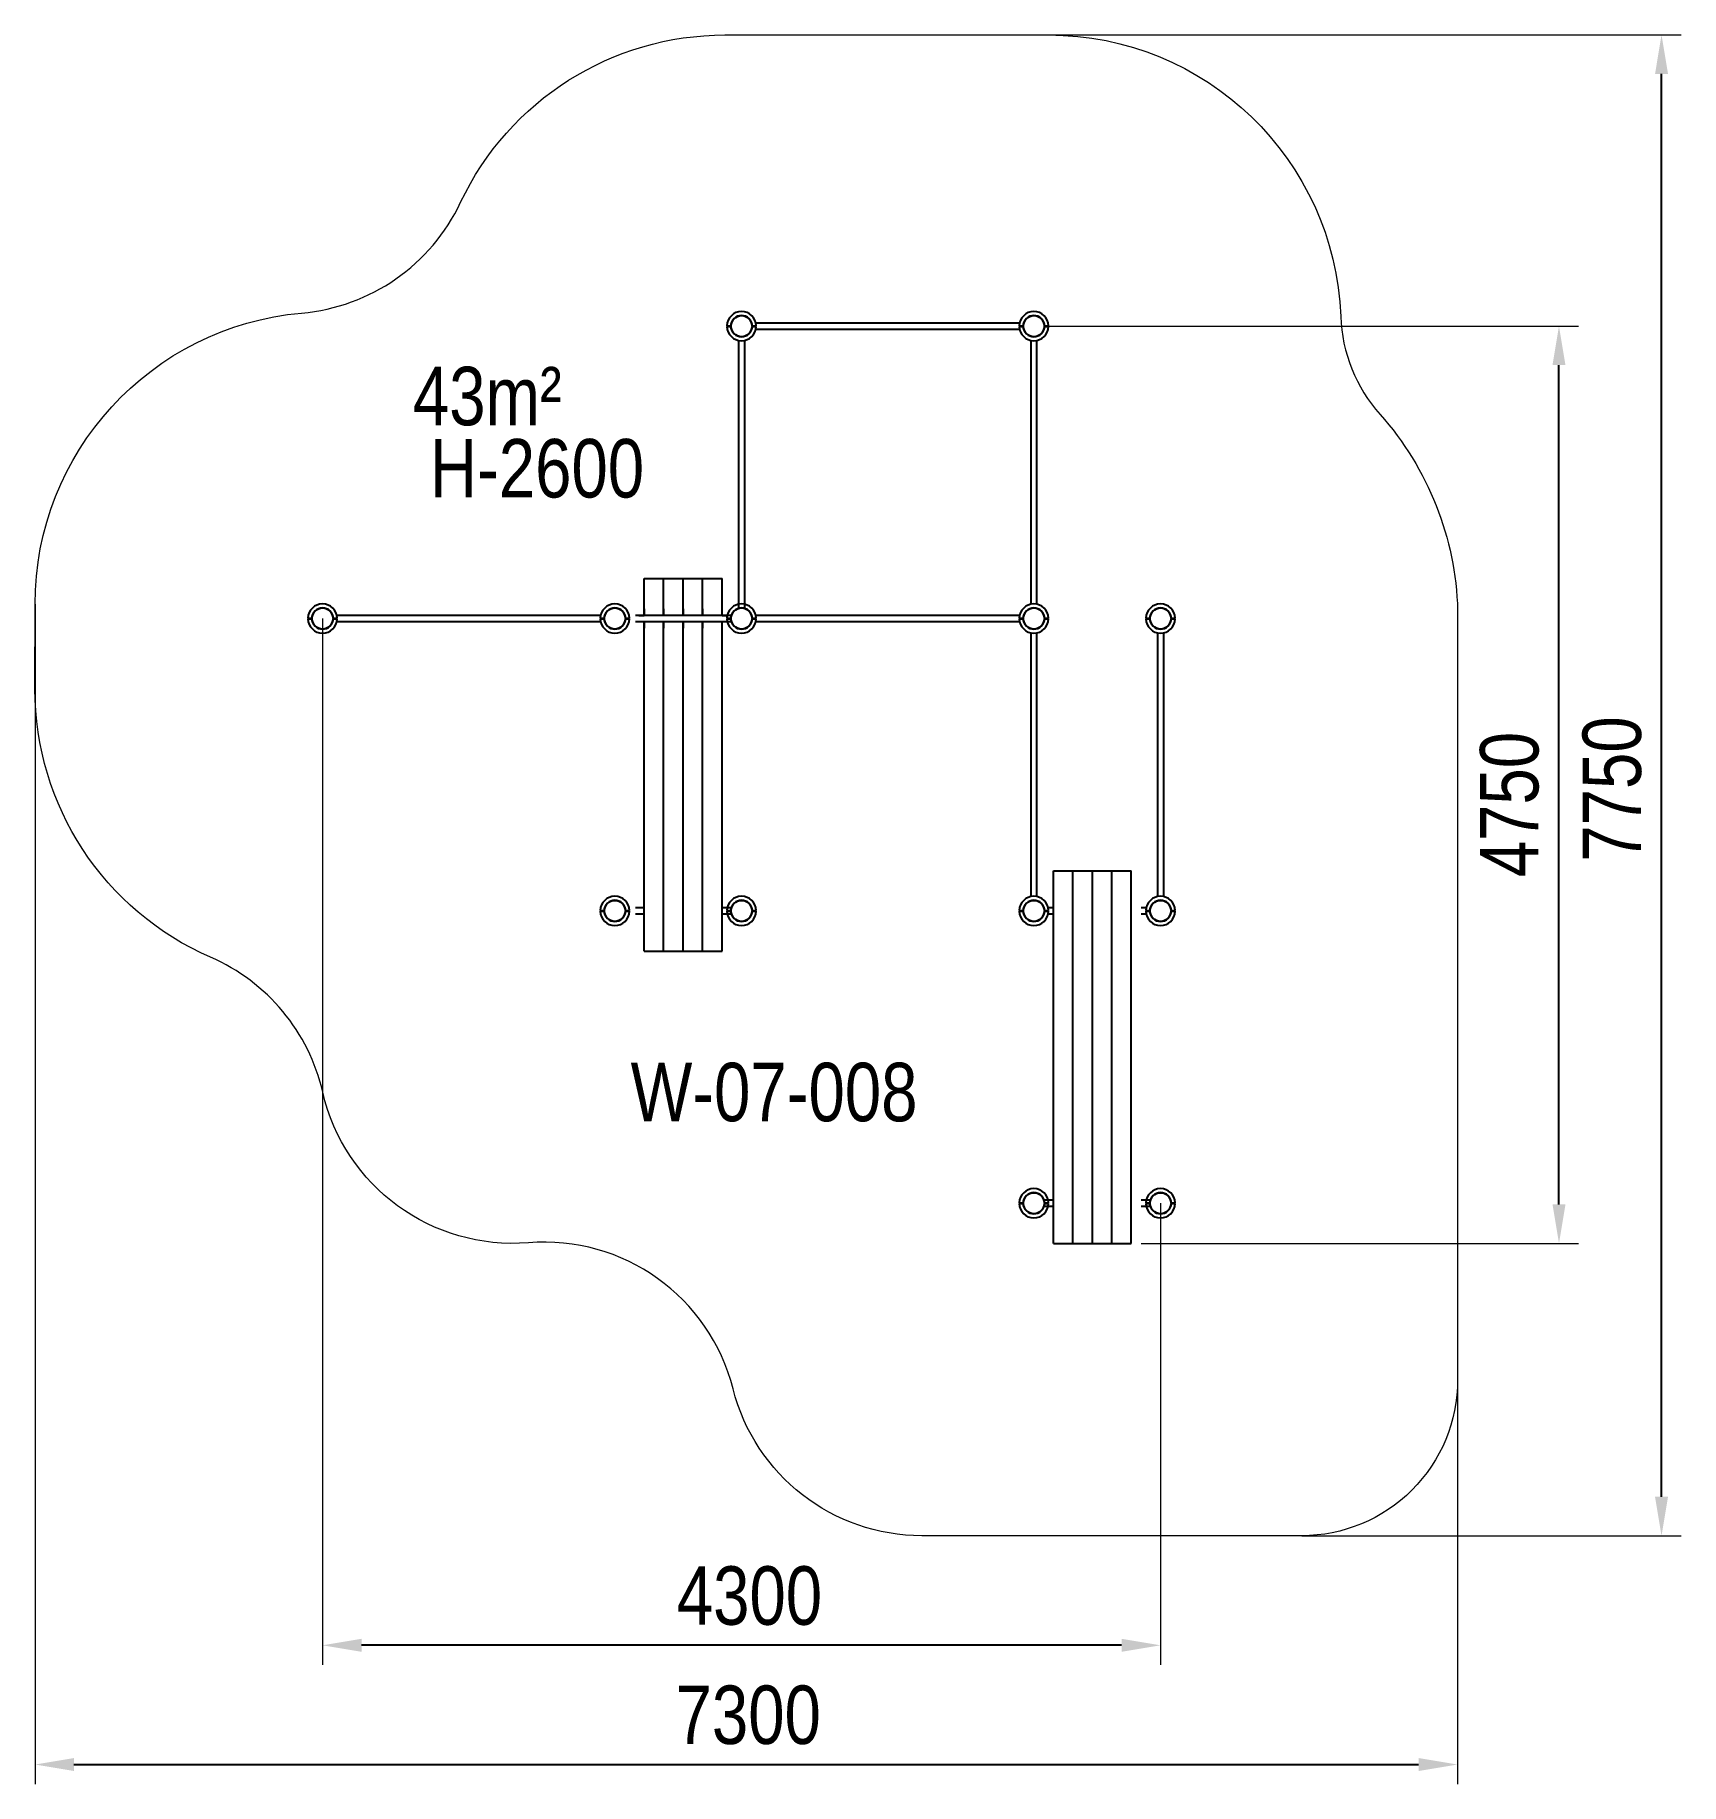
# Model space of a CAD drawing. Header units: millimetres. Extents: x -4331 to 4115, y -5148 to 3826.
import ezdxf

# ---------------------------------------------------------------- set-up
doc = ezdxf.new("R2010")
doc.units = ezdxf.units.MM
for name, color, linetype in [('DIKOM_АРТИКУЛ', 7, 'Continuous'), ('DIKOM_ЗОНА', 80, 'Continuous'), ('DIKOM_ОБЪЕКТ', 7, 'Continuous'), ('DIKOM_РАЗМЕР_ЗОНА', 7, 'Continuous'), ('DIKOM_РАЗМЕР_ОБЪЕКТА', 7, 'Continuous')]:
    doc.layers.add(name, color=color, linetype=linetype)
doc.styles.add('style1', font='arial.ttf', dxfattribs={"width": 0.8})
doc.dimstyles.new('1-50', dxfattribs={"dimtxt": 300, "dimasz": 200, "dimexe": 100, "dimexo": 0, "dimgap": 100, "dimtad": 1, "dimdec": 0, "dimtxsty": 'style1', "dimcen": 0, "dimclrd": 7, "dimclre": 7, "dimadec": 1, "dimazin": 2, "dimtfac": 1, "dimtdec": 0, "dimtmove": 0, "dimatfit": 3, "dimfxl": 0, "dimlwd": 25, "dimlwe": 18, "dimarcsym": 0})

# ---------------------------------------------------------------- blocks, each defined once
blk = doc.blocks.new('*D10')
at = {"layer": 'Defpoints', "color": 0, "transparency": 16777216}
for p in [(844.6, 2332.5), (3489, 2332.5), (1344.6, -2373.5)]:
    blk.add_point(p, dxfattribs=at)
at = {"layer": 'DIKOM_РАЗМЕР_ОБЪЕКТА', "color": 7, "lineweight": 18, "transparency": 16777216}
for p, q in [((844.6, 2332.5), (3589, 2332.5)), ((1344.6, -2373.5), (3589, -2373.5))]:
    blk.add_line(p, q, dxfattribs=at)
at = {"layer": 'DIKOM_РАЗМЕР_ОБЪЕКТА', "color": 7, "lineweight": 25, "transparency": 16777216}
blk.add_line((3489, -2173.5), (3489, 2132.5), dxfattribs=at)
at = {"layer": 'DIKOM_РАЗМЕР_ОБЪЕКТА', "color": 7, "transparency": 16777216}
for points in [[(3455.7, 2132.5), (3522.3, 2132.5), (3489, 2332.5)], [(3455.7, -2173.5), (3522.3, -2173.5), (3489, -2373.5)]]:
    blk.add_solid(points, dxfattribs=at)
at = {"layer": 'DIKOM_РАЗМЕР_ОБЪЕКТА', "color": 0, "transparency": 16777216, "insert": (3235.8, -122.1), "char_height": 300, "attachment_point": 5, "rotation": 90, "style": 'style1'}
blk.add_mtext('4750', dxfattribs=at)
blk = doc.blocks.new('*D11')
at = {"layer": 'Defpoints', "color": 0, "transparency": 16777216}
for p in [(-2855.4, 832.5), (1444.6, -2167.5), (-2855.4, -4435.8)]:
    blk.add_point(p, dxfattribs=at)
at = {"layer": 'DIKOM_РАЗМЕР_ОБЪЕКТА', "color": 7, "lineweight": 18, "transparency": 16777216}
for p, q in [((-2855.4, 832.5), (-2855.4, -4535.8)), ((1444.6, -2167.5), (1444.6, -4535.8))]:
    blk.add_line(p, q, dxfattribs=at)
at = {"layer": 'DIKOM_РАЗМЕР_ОБЪЕКТА', "color": 7, "lineweight": 25, "transparency": 16777216}
blk.add_line((1244.6, -4435.8), (-2655.4, -4435.8), dxfattribs=at)
at = {"layer": 'DIKOM_РАЗМЕР_ОБЪЕКТА', "color": 7, "transparency": 16777216}
for points in [[(-2655.4, -4402.5), (-2655.4, -4469.1), (-2855.4, -4435.8)], [(1244.6, -4402.5), (1244.6, -4469.1), (1444.6, -4435.8)]]:
    blk.add_solid(points, dxfattribs=at)
at = {"layer": 'DIKOM_РАЗМЕР_ОБЪЕКТА', "color": 0, "transparency": 16777216, "insert": (-664.8, -4182.5), "char_height": 300, "attachment_point": 5, "style": 'style1'}
blk.add_mtext('4300', dxfattribs=at)
blk = doc.blocks.new('*D12')
at = {"layer": 'Defpoints', "color": 0, "transparency": 16777216}
for p in [(-4330.8, 906.1), (2969, -3073.5), (2969, -5047.5)]:
    blk.add_point(p, dxfattribs=at)
at = {"layer": 'DIKOM_РАЗМЕР_ЗОНА', "color": 7, "lineweight": 18, "transparency": 16777216}
for p, q in [((-4330.8, 906.1), (-4330.8, -5147.5)), ((2969, -3073.5), (2969, -5147.5))]:
    blk.add_line(p, q, dxfattribs=at)
at = {"layer": 'DIKOM_РАЗМЕР_ЗОНА', "color": 7, "lineweight": 25, "transparency": 16777216}
blk.add_line((-4130.8, -5047.5), (2769, -5047.5), dxfattribs=at)
at = {"layer": 'DIKOM_РАЗМЕР_ЗОНА', "color": 7, "transparency": 16777216}
for points in [[(-4130.8, -5014.2), (-4130.8, -5080.8), (-4330.8, -5047.5)], [(2769, -5014.2), (2769, -5080.8), (2969, -5047.5)]]:
    blk.add_solid(points, dxfattribs=at)
at = {"layer": 'DIKOM_РАЗМЕР_ЗОНА', "color": 0, "transparency": 16777216, "insert": (-671.2, -4794.2), "char_height": 300, "attachment_point": 5, "style": 'style1'}
blk.add_mtext('7300', dxfattribs=at)
blk = doc.blocks.new('*D13')
at = {"layer": 'Defpoints', "color": 0, "transparency": 16777216}
for p in [(158.5, 3826.5), (4015.2, 3826.5), (2169, -3873.5)]:
    blk.add_point(p, dxfattribs=at)
at = {"layer": 'DIKOM_РАЗМЕР_ЗОНА', "color": 7, "lineweight": 18, "transparency": 16777216}
for p, q in [((158.5, 3826.5), (4115.2, 3826.5)), ((2169, -3873.5), (4115.2, -3873.5))]:
    blk.add_line(p, q, dxfattribs=at)
at = {"layer": 'DIKOM_РАЗМЕР_ЗОНА', "color": 7, "lineweight": 25, "transparency": 16777216}
blk.add_line((4015.2, -3673.5), (4015.2, 3626.5), dxfattribs=at)
at = {"layer": 'DIKOM_РАЗМЕР_ЗОНА', "color": 7, "transparency": 16777216}
for points in [[(3981.9, 3626.5), (4048.6, 3626.5), (4015.2, 3826.5)], [(3981.9, -3673.5), (4048.6, -3673.5), (4015.2, -3873.5)]]:
    blk.add_solid(points, dxfattribs=at)
at = {"layer": 'DIKOM_РАЗМЕР_ЗОНА', "color": 0, "transparency": 16777216, "insert": (3762.1, -42.2), "char_height": 300, "attachment_point": 5, "rotation": 90, "style": 'style1'}
blk.add_mtext('7750', dxfattribs=at)

msp = doc.modelspace()

# ---------------------------------------------------------------- linework, layer by layer
at = {"layer": 'DIKOM_ЗОНА', "color": 3, "lineweight": 15}
msp.add_lwpolyline([(-2854.3, -1598, 0.237793), (-3429.7, -905.6, -0.298593), (-4331, 470.4), (-4330.8, 906.1, -0.388535), (-2962.7, 2399.6, 0.266234), (-2146.7, 2968.1, -0.289945), (-790.8, 3826.5), (869.9, 3826.5, -0.403369), (2368.8, 2382.2, 0.174329), (2570.8, 1879.9, -0.177035), (2969, 874.5), (2969, -3073.5, -0.414214), (2169, -3873.5), (220.2, -3873.5, -0.342944), (-748.9, -3120.2, 0.365738), (-1798.9, -2370.2, -0.372239)], format="xyb", close=True, dxfattribs=at)
at = {"layer": 'DIKOM_ОБЪЕКТ'}
for p, q in [((-780.4, 2334.5), (-759.9, 2334.5)), ((-760.4, 2330.5), (-760.4, 2334.5)), ((-650.9, 2334.5), (-630.4, 2334.5)), ((721.3, 2348.5), (-632.1, 2348.5)), ((719.6, 2334.5), (740.1, 2334.5)), ((739.6, 2330.5), (739.6, 2334.5)), ((849.1, 2334.5), (869.6, 2334.5)), ((-780.4, 2330.5), (-759.9, 2330.5)), ((-721.4, 2259.2), (-721.4, 887.5)), ((-689.4, 887.5), (-689.4, 2259.2)), ((-650.9, 2330.5), (-630.4, 2330.5)), ((-632.1, 2316.5), (721.3, 2316.5)), ((719.6, 2330.5), (740.1, 2330.5)), ((778.6, 2259.2), (778.6, 905.8)), ((810.6, 905.8), (810.6, 2259.2)), ((849.1, 2330.5), (869.6, 2330.5)), ((-1205.4, 848.5), (-1205.4, 1038.5)), ((-1205.4, 1038.5), (-805.4, 1038.5)), ((-1105.4, 848.5), (-1105.4, 1038.5)), ((-1005.4, 848.5), (-1005.4, 1038.5)), ((-905.4, 848.5), (-905.4, 1038.5)), ((-805.4, 848.5), (-805.4, 1038.5)), ((-2930.4, 834.5), (-2909.9, 834.5)), ((-2930.4, 830.5), (-2909.9, 830.5)), ((-2910.4, 830.5), (-2910.4, 834.5)), ((-2800.9, 834.5), (-2780.4, 834.5)), ((-2800.9, 830.5), (-2780.4, 830.5)), ((-1428.7, 848.5), (-2782.1, 848.5)), ((-2782.1, 816.5), (-1428.7, 816.5)), ((-1430.4, 834.5), (-1409.9, 834.5)), ((-1430.4, 830.5), (-1409.9, 830.5)), ((-1410.4, 830.5), (-1410.4, 834.5)), ((-1300.9, 834.5), (-1280.4, 834.5)), ((-1300.9, 830.5), (-1280.4, 830.5)), ((-755.4, 848.5), (-1250.4, 848.5)), ((-1250.4, 816.5), (-755.4, 816.5)), ((-1232.1, 848.5), (-1205.4, 848.5)), ((-1232.1, 816.5), (-1205.4, 816.5)), ((-1205.4, 882.5), (-1205.4, 848.5)), ((-805.4, 848.5), (-1205.4, 848.5)), ((-1205.4, -873.5), (-1205.4, 816.5)), ((-1205.4, 816.5), (-1205.4, 782.5)), ((-1205.4, 816.5), (-805.4, 816.5)), ((-1105.4, 882.5), (-1105.4, 848.5)), ((-1105.4, 848.5), (-1105.4, 882.5)), ((-1105.4, -873.5), (-1105.4, 816.5)), ((-1105.4, 816.5), (-1105.4, 782.5)), ((-1105.4, 782.5), (-1105.4, 816.5)), ((-1005.4, 848.5), (-1005.4, 882.5)), ((-1005.4, 882.5), (-1005.4, 848.5)), ((-1005.4, -873.5), (-1005.4, 816.5)), ((-1005.4, 782.5), (-1005.4, 816.5)), ((-1005.4, 816.5), (-1005.4, 782.5)), ((-905.4, 882.5), (-905.4, 848.5)), ((-905.4, 848.5), (-905.4, 882.5)), ((-905.4, -873.5), (-905.4, 816.5)), ((-905.4, 816.5), (-905.4, 782.5)), ((-905.4, 782.5), (-905.4, 816.5)), ((-805.4, 848.5), (-805.4, 882.5)), ((-805.4, 848.5), (-778.7, 848.5)), ((-805.4, -873.5), (-805.4, 816.5)), ((-805.4, 782.5), (-805.4, 816.5)), ((-805.4, 816.5), (-778.7, 816.5)), ((-780.4, 834.5), (-759.9, 834.5)), ((-780.4, 830.5), (-759.9, 830.5)), ((-760.4, 830.5), (-760.4, 834.5)), ((-650.9, 834.5), (-630.4, 834.5)), ((-650.9, 830.5), (-630.4, 830.5)), ((721.3, 848.5), (-632.1, 848.5)), ((-632.1, 816.5), (721.3, 816.5)), ((719.6, 834.5), (740.1, 834.5)), ((719.6, 830.5), (740.1, 830.5)), ((739.6, 830.5), (739.6, 834.5)), ((849.1, 834.5), (869.6, 834.5)), ((849.1, 830.5), (869.6, 830.5)), ((1369.6, 834.5), (1390.1, 834.5)), ((1369.6, 830.5), (1390.1, 830.5)), ((1389.6, 830.5), (1389.6, 834.5)), ((1499.1, 834.5), (1519.6, 834.5)), ((1499.1, 830.5), (1519.6, 830.5)), ((778.6, 759.2), (778.6, -594.2)), ((810.6, -594.2), (810.6, 759.2)), ((1428.6, 759.2), (1428.6, -594.2)), ((1460.6, -594.2), (1460.6, 759.2)), ((894.6, -2373.5), (894.6, -461.5)), ((894.6, -461.5), (1294.6, -461.5)), ((994.6, -2373.5), (994.6, -461.5)), ((1094.6, -2373.5), (1094.6, -461.5)), ((1194.6, -2373.5), (1194.6, -461.5)), ((1294.6, -2373.5), (1294.6, -461.5)), ((-1430.4, -665.5), (-1409.9, -665.5)), ((-1430.4, -669.5), (-1409.9, -669.5)), ((-1410.4, -669.5), (-1410.4, -665.5)), ((-1300.9, -665.5), (-1280.4, -665.5)), ((-1300.9, -669.5), (-1280.4, -669.5)), ((-1205.4, -651.5), (-1250.4, -651.5)), ((-1250.4, -683.5), (-1205.4, -683.5)), ((-755.4, -651.5), (-805.4, -651.5)), ((-805.4, -683.5), (-755.4, -683.5)), ((-780.4, -665.5), (-759.9, -665.5)), ((-780.4, -669.5), (-759.9, -669.5)), ((-760.4, -669.5), (-760.4, -665.5)), ((-650.9, -665.5), (-630.4, -665.5)), ((-650.9, -669.5), (-630.4, -669.5)), ((719.6, -665.5), (740.1, -665.5)), ((719.6, -669.5), (740.1, -669.5)), ((739.6, -669.5), (739.6, -665.5)), ((849.1, -665.5), (869.6, -665.5)), ((849.1, -669.5), (869.6, -669.5)), ((894.6, -651.5), (867.9, -651.5)), ((867.9, -683.5), (894.6, -683.5)), ((1371.3, -651.5), (1344.6, -651.5)), ((1344.6, -683.5), (1371.3, -683.5)), ((1369.6, -665.5), (1390.1, -665.5)), ((1369.6, -669.5), (1390.1, -669.5)), ((1389.6, -669.5), (1389.6, -665.5)), ((1499.1, -665.5), (1519.6, -665.5)), ((1499.1, -669.5), (1519.6, -669.5)), ((-1205.4, -873.5), (-805.4, -873.5)), ((894.6, -2151.5), (849.6, -2151.5)), ((1394.6, -2151.5), (1344.6, -2151.5)), ((719.6, -2165.5), (740.1, -2165.5)), ((719.6, -2169.5), (740.1, -2169.5)), ((739.6, -2169.5), (739.6, -2165.5)), ((849.1, -2165.5), (869.6, -2165.5)), ((849.1, -2169.5), (869.6, -2169.5)), ((849.6, -2183.5), (894.6, -2183.5)), ((1344.6, -2183.5), (1394.6, -2183.5)), ((1369.6, -2165.5), (1390.1, -2165.5)), ((1369.6, -2169.5), (1390.1, -2169.5)), ((1389.6, -2169.5), (1389.6, -2165.5)), ((1499.1, -2165.5), (1519.6, -2165.5)), ((1499.1, -2169.5), (1519.6, -2169.5)), ((894.6, -2373.5), (1294.6, -2373.5))]:
    msp.add_line(p, q, dxfattribs=at)
for centre in [(-705.4, 2332.5), (794.6, 2332.5), (-2855.4, 832.5), (-1355.4, 832.5), (-705.4, 832.5), (794.6, 832.5), (1444.6, 832.5), (-1355.4, -667.5), (-705.4, -667.5), (794.6, -667.5), (1444.6, -667.5), (794.6, -2167.5), (1444.6, -2167.5)]:
    msp.add_circle(centre, 54, dxfattribs=at)
for centre, radius, start, end in [((-705.4, 2332.5), 75, 1.52807, 178.47193), ((-705.4, 2332.5), 54.5, 2.10307, 177.89693), ((794.6, 2332.5), 75, 1.52807, 178.47193), ((794.6, 2332.5), 54.5, 2.10307, 177.89693), ((-705.4, 2332.5), 75, 181.52807, 358.47193), ((-705.4, 2332.5), 54.5, 182.10307, 357.89693), ((794.6, 2332.5), 75, 181.52807, 358.47193), ((794.6, 2332.5), 54.5, 182.10307, 357.89693), ((-2855.4, 832.5), 75, 1.52807, 178.47193), ((-1355.4, 832.5), 75, 1.52807, 178.47193), ((-705.4, 832.5), 75, 1.52807, 178.47193), ((794.6, 832.5), 75, 1.52807, 178.47193), ((1444.6, 832.5), 75, 1.52807, 178.47193), ((-2855.4, 832.5), 75, 181.52807, 358.47193), ((-2855.4, 832.5), 54.5, 2.10307, 177.89693), ((-2855.4, 832.5), 54.5, 182.10307, 357.89693), ((-1355.4, 832.5), 75, 181.52807, 358.47193), ((-1355.4, 832.5), 54.5, 2.10307, 177.89693), ((-1355.4, 832.5), 54.5, 182.10307, 357.89693), ((-705.4, 832.5), 75, 181.52807, 358.47193), ((-705.4, 832.5), 54.5, 2.10307, 177.89693), ((-705.4, 832.5), 54.5, 182.10307, 357.89693), ((794.6, 832.5), 75, 181.52807, 358.47193), ((794.6, 832.5), 54.5, 2.10307, 177.89693), ((794.6, 832.5), 54.5, 182.10307, 357.89693), ((1444.6, 832.5), 75, 181.52807, 358.47193), ((1444.6, 832.5), 54.5, 2.10307, 177.89693), ((1444.6, 832.5), 54.5, 182.10307, 357.89693), ((-1355.4, -667.5), 75, 1.52807, 178.47193), ((-1355.4, -667.5), 54.5, 2.10307, 177.89693), ((-705.4, -667.5), 75, 1.52807, 178.47193), ((-705.4, -667.5), 54.5, 2.10307, 177.89693), ((794.6, -667.5), 75, 1.52807, 178.47193), ((794.6, -667.5), 54.5, 2.10307, 177.89693), ((1444.6, -667.5), 75, 1.52807, 178.47193), ((1444.6, -667.5), 54.5, 2.10307, 177.89693), ((-1355.4, -667.5), 75, 181.52807, 358.47193), ((-1355.4, -667.5), 54.5, 182.10307, 357.89693), ((-705.4, -667.5), 75, 181.52807, 358.47193), ((-705.4, -667.5), 54.5, 182.10307, 357.89693), ((794.6, -667.5), 75, 181.52807, 358.47193), ((794.6, -667.5), 54.5, 182.10307, 357.89693), ((1444.6, -667.5), 75, 181.52807, 358.47193), ((1444.6, -667.5), 54.5, 182.10307, 357.89693), ((794.6, -2167.5), 75, 1.52807, 178.47193), ((794.6, -2167.5), 54.5, 2.10307, 177.89693), ((1444.6, -2167.5), 75, 1.52807, 178.47193), ((1444.6, -2167.5), 54.5, 2.10307, 177.89693), ((794.6, -2167.5), 75, 181.52807, 358.47193), ((794.6, -2167.5), 54.5, 182.10307, 357.89693), ((1444.6, -2167.5), 75, 181.52807, 358.47193), ((1444.6, -2167.5), 54.5, 182.10307, 357.89693)]:
    msp.add_arc(centre, radius, start, end, dxfattribs=at)

# ---------------------------------------------------------------- texts
at = {"layer": 'DIKOM_АРТИКУЛ', "color": 7, "linetype": 'Continuous', "lineweight": 15, "insert": (-1274.5, -1447), "char_height": 300, "width": 1667.537, "attachment_point": 1, "style": 'style1'}
msp.add_mtext('W-0{\\fArial|b0|i0|c204|p34;7}-00{\\fArial|b0|i0|c204|p34;8}', dxfattribs=at)
at = {"layer": 'DIKOM_РАЗМЕР_ОБЪЕКТА', "char_height": 300, "width": 5885.531, "attachment_point": 1, "style": 'style1'}
for s, insert in [('43m²', (-2391.9, 2124)), ('H-2600', (-2304.8, 1753.5))]:
    msp.add_mtext(s, dxfattribs=dict(at, insert=insert))

# ---------------------------------------------------------------- dimensions: what is measured, and where the dimension line sits
at = {"layer": 'DIKOM_РАЗМЕР_ЗОНА'}
dim = msp.add_linear_dim(base=(4015.2, 3826.5), p1=(2169, -3873.5), p2=(158.5, 3826.5), angle=90, text='7750', dimstyle='1-50', dxfattribs=at)
dim.commit()
dim.dimension.update_dxf_attribs({"geometry": '*D13', "text_midpoint": (4015.2, -42.2), "dimtype": 160})
dim = msp.add_linear_dim(base=(2969, -5047.5), p1=(-4330.8, 906.1), p2=(2969, -3073.5), text='7300', dimstyle='1-50', dxfattribs=at)
dim.commit()
dim.dimension.update_dxf_attribs({"geometry": '*D12', "text_midpoint": (-671.2, -5047.5), "dimtype": 160})
at = {"layer": 'DIKOM_РАЗМЕР_ОБЪЕКТА'}
dim = msp.add_linear_dim(base=(3489, 2332.5), p1=(1344.6, -2373.5), p2=(844.6, 2332.5), angle=90, text='4750', dimstyle='1-50', dxfattribs=at)
dim.commit()
dim.dimension.update_dxf_attribs({"geometry": '*D10', "text_midpoint": (3489, -122.1), "dimtype": 160})
dim = msp.add_linear_dim(base=(-2855.4, -4435.8), p1=(1444.6, -2167.5), p2=(-2855.4, 832.5), dimstyle='1-50', dxfattribs=at)
dim.commit()
dim.dimension.update_dxf_attribs({"geometry": '*D11', "text_midpoint": (-664.8, -4435.8), "dimtype": 160})

doc.saveas('drawing.dxf')
